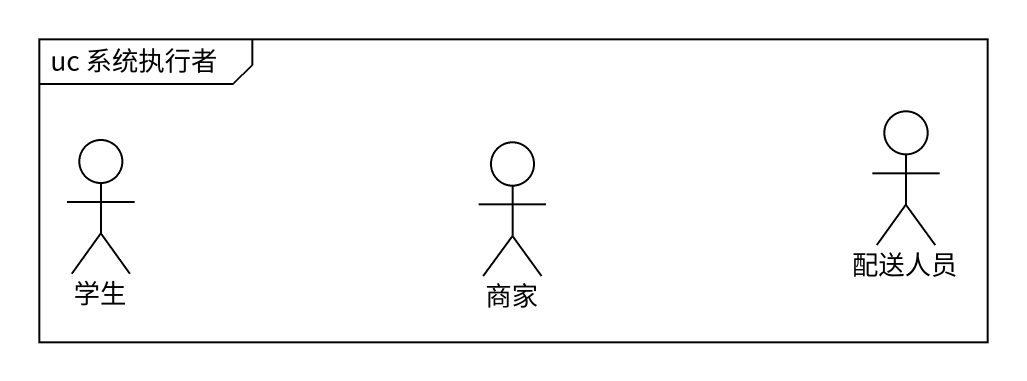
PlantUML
@startuml
mainframe uc 系统执行者
actor 学生
actor 商家
actor 配送人员
@enduml
